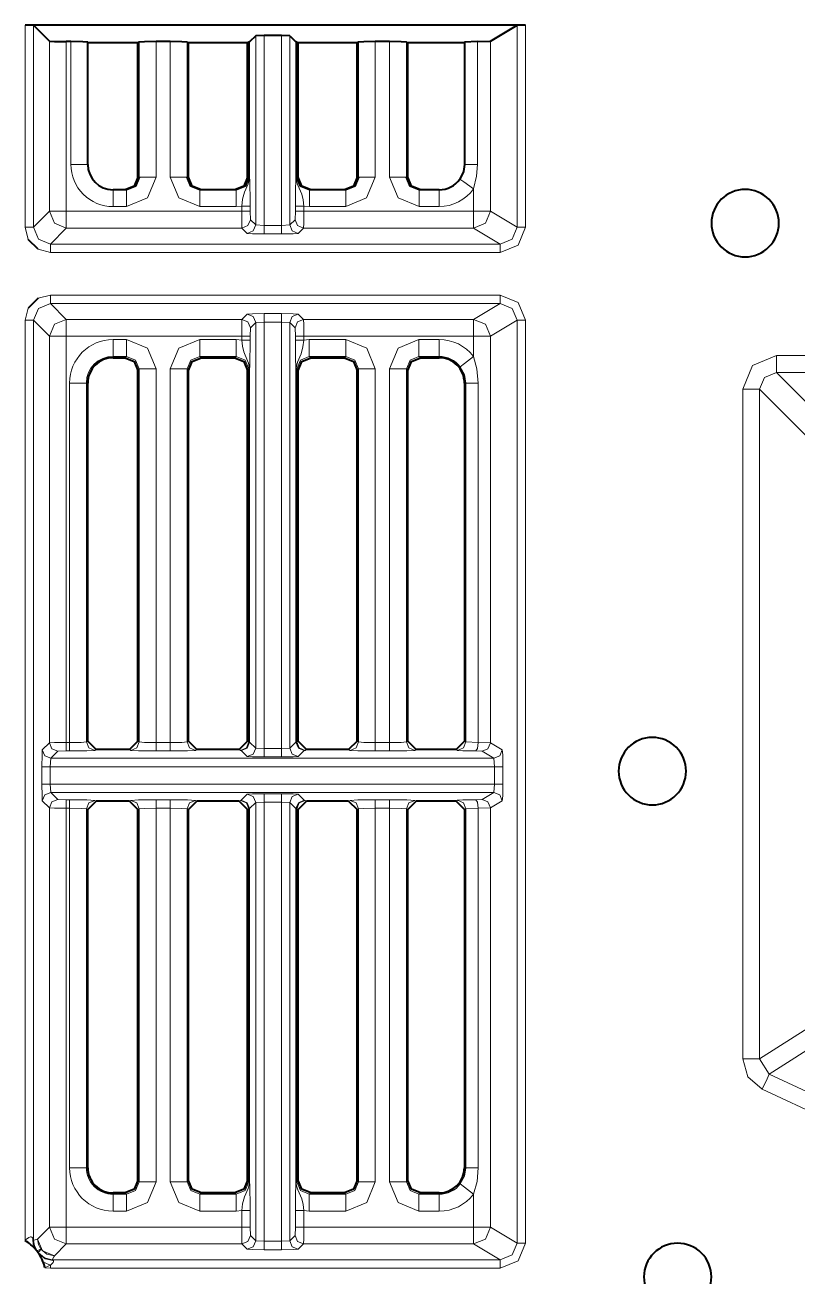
# Model space of a CAD drawing. Header units: millimetres. Extents: x 0 to 2941, y -405 to 1422.
# Drawn here: x 943.9 to 989.7, y 625.7 to 699.9 of the extents above; entities that cross this region are included whole.
import ezdxf

# ---------------------------------------------------------------- set-up
doc = ezdxf.new("R2010")
doc.units = ezdxf.units.MM
doc.layers.add('FINE', color=9, linetype='Continuous')
doc.layers.add('OUTLINE', color=7, linetype='Continuous')

msp = doc.modelspace()

# ---------------------------------------------------------------- linework, layer by layer
at = {"layer": 'FINE', "lineweight": 9}
for p, q in [((943.88, 699.94), (943.88, 687.953)), ((973.544, 687.952), (973.544, 699.94)), ((945.323, 698.984), (945.323, 688.897)), ((946.599, 698.958), (946.599, 691.673)), ((950.646, 698.934), (950.646, 690.922)), ((951.644, 690.922), (951.644, 698.958)), ((952.484, 698.958), (952.484, 690.922)), ((953.483, 690.922), (953.483, 698.934)), ((957.146, 698.934), (957.146, 690.922)), ((957.178, 698.939), (957.178, 690.922)), ((957.194, 690.922), (957.194, 698.942)), ((957.552, 688.082), (957.552, 699.299)), ((958.051, 699.312), (958.051, 688.056)), ((959.077, 688.056), (959.077, 699.312)), ((959.577, 699.299), (959.577, 688.082)), ((959.934, 698.942), (959.934, 690.922)), ((959.951, 690.922), (959.951, 698.939)), ((959.983, 690.922), (959.983, 698.934)), ((964.644, 690.922), (964.644, 698.958)), ((965.484, 698.958), (965.484, 690.922)), ((970.7, 691.673), (970.7, 698.959)), ((971.47, 688.897), (971.47, 698.983)), ((950.646, 690.922), (950.564, 690.922)), ((953.564, 690.922), (953.483, 690.922)), ((957.146, 690.922), (957.064, 690.922)), ((960.064, 690.922), (959.983, 690.922)), ((970.471, 690.229), (970.471, 688.897)), ((949.099, 689.172), (949.892, 689.172)), ((954.237, 689.172), (956.392, 689.172)), ((956.392, 689.172), (956.724, 689.204)), ((956.724, 689.204), (956.724, 688.897)), ((957.224, 688.897), (957.224, 689.204)), ((959.905, 689.204), (959.905, 688.897)), ((960.405, 688.897), (960.405, 689.204)), ((960.405, 689.204), (960.737, 689.172)), ((960.737, 689.172), (962.892, 689.172)), ((967.237, 689.172), (968.429, 689.172)), ((957.236, 688.397), (957.224, 688.897)), ((957.552, 688.082), (957.236, 688.397)), ((959.892, 688.397), (959.577, 688.082)), ((959.905, 688.897), (959.892, 688.397)), ((970.471, 688.897), (960.405, 688.897)), ((943.88, 687.953), (944.068, 687.226)), ((945.379, 686.953), (946.323, 687.897)), ((946.323, 687.897), (956.736, 687.897)), ((956.736, 687.897), (957.052, 687.582)), ((958.051, 688.056), (957.552, 688.082)), ((959.077, 688.056), (958.051, 688.056)), ((959.577, 688.082), (959.077, 688.056)), ((960.077, 687.582), (960.392, 687.897)), ((960.392, 687.897), (970.471, 687.897)), ((944.652, 686.641), (945.379, 686.454)), ((945.379, 686.454), (972.044, 686.454)), ((944.068, 683.155), (943.88, 682.428)), ((972.044, 683.428), (970.471, 682.484)), ((943.88, 682.428), (943.88, 627.848)), ((944.38, 682.428), (945.323, 681.484)), ((944.38, 627.86), (944.38, 682.428)), ((960.392, 682.484), (960.077, 682.799)), ((970.471, 682.484), (960.392, 682.484)), ((971.47, 681.484), (973.044, 682.428)), ((973.044, 682.428), (973.044, 627.702)), ((957.224, 681.484), (957.236, 681.984)), ((957.236, 681.984), (957.552, 682.299)), ((957.552, 682.299), (958.051, 682.325)), ((957.552, 657.058), (957.552, 682.299)), ((958.051, 682.325), (958.051, 657.032)), ((958.051, 682.325), (959.077, 682.325)), ((959.077, 682.325), (959.577, 682.299)), ((959.077, 657.032), (959.077, 682.325)), ((959.577, 682.299), (959.892, 681.984)), ((959.577, 682.299), (959.577, 657.058)), ((959.892, 681.984), (959.905, 681.484)), ((945.323, 681.484), (945.323, 657.373)), ((946.323, 681.484), (956.724, 681.484)), ((946.323, 657.386), (946.323, 681.484)), ((949.897, 681.288), (949.099, 681.288)), ((956.397, 681.288), (954.232, 681.288)), ((956.724, 681.258), (956.397, 681.288)), ((956.724, 681.484), (956.724, 681.258)), ((957.224, 681.258), (957.224, 681.484)), ((959.905, 681.484), (959.905, 681.258)), ((960.405, 681.258), (960.405, 681.484)), ((960.732, 681.288), (960.405, 681.258)), ((962.897, 681.288), (960.732, 681.288)), ((968.429, 681.288), (967.232, 681.288)), ((971.47, 657.373), (971.47, 681.484)), ((954.313, 680.208), (954.232, 680.29)), ((967.313, 680.208), (967.232, 680.29)), ((967.232, 680.29), (968.429, 680.29)), ((968.429, 680.29), (968.429, 680.208)), ((993.423, 680.335), (988.418, 680.335)), ((950.564, 679.459), (950.646, 679.541)), ((950.646, 679.541), (950.646, 657.423)), ((951.644, 657.386), (951.644, 679.541)), ((952.484, 679.541), (952.484, 657.386)), ((957.064, 679.459), (957.146, 679.541)), ((957.146, 679.541), (957.146, 657.423)), ((957.178, 679.541), (957.178, 657.415)), ((957.194, 657.415), (957.194, 679.541)), ((959.934, 679.541), (959.934, 657.415)), ((959.983, 679.541), (960.064, 679.459)), ((963.564, 679.459), (963.646, 679.541)), ((963.646, 679.541), (963.646, 657.423)), ((964.644, 657.386), (964.644, 679.541)), ((965.484, 679.541), (965.484, 657.386)), ((966.483, 679.541), (966.564, 679.459)), ((946.519, 678.709), (946.519, 657.386)), ((947.517, 678.709), (947.599, 678.709)), ((947.517, 657.423), (947.517, 678.709)), ((969.929, 678.709), (970.015, 678.709)), ((970.015, 678.709), (970.015, 657.421)), ((970.742, 657.385), (970.742, 678.709)), ((1010.59, 657.165), (988.418, 679.337)), ((988.418, 679.337), (993.423, 679.337)), ((986.422, 678.339), (986.422, 638.631)), ((987.42, 678.339), (1009.592, 656.167)), ((987.42, 638.631), (987.42, 678.339)), ((945.323, 657.373), (944.903, 656.953)), ((946.519, 657.386), (946.323, 657.386)), ((947.599, 657.464), (947.517, 657.423)), ((950.646, 657.423), (950.564, 657.464)), ((952.484, 657.386), (951.644, 657.386)), ((953.564, 657.464), (953.483, 657.423)), ((957.146, 657.423), (957.064, 657.464)), ((957.178, 657.415), (957.146, 657.423)), ((957.552, 657.058), (957.194, 657.415)), ((959.934, 657.415), (959.577, 657.058)), ((959.983, 657.423), (959.951, 657.415)), ((963.646, 657.423), (963.564, 657.464)), ((965.484, 657.386), (964.644, 657.386)), ((970.015, 657.421), (969.929, 657.464)), ((970.742, 657.385), (970.015, 657.421)), ((971.47, 657.373), (970.742, 657.385)), ((972.17, 656.953), (971.47, 657.373)), ((945.378, 655.953), (945.403, 656.453)), ((945.403, 656.453), (945.823, 656.873)), ((945.403, 656.453), (971.671, 656.453)), ((945.823, 656.873), (946.323, 656.886)), ((946.323, 656.886), (946.519, 656.886)), ((948.016, 656.923), (948.099, 656.964)), ((950.064, 656.964), (950.146, 656.923)), ((951.644, 656.886), (952.484, 656.886)), ((953.982, 656.923), (954.064, 656.964)), ((956.564, 656.964), (956.646, 656.923)), ((956.646, 656.923), (956.694, 656.915)), ((956.694, 656.915), (957.052, 656.558)), ((958.051, 657.032), (957.552, 657.058)), ((959.077, 657.032), (958.051, 657.032)), ((958.051, 656.532), (959.077, 656.532)), ((959.577, 657.058), (959.077, 657.032)), ((960.077, 656.558), (960.434, 656.915)), ((960.434, 656.915), (960.482, 656.923)), ((960.482, 656.923), (960.564, 656.964)), ((963.064, 656.964), (963.146, 656.923)), ((964.644, 656.886), (965.484, 656.886)), ((966.982, 656.923), (967.064, 656.964)), ((969.429, 656.964), (969.515, 656.921)), ((970.606, 656.885), (970.97, 656.873)), ((970.97, 656.873), (971.671, 656.453)), ((971.671, 656.453), (971.713, 655.953)), ((971.713, 655.953), (945.378, 655.953)), ((945.378, 654.927), (945.378, 655.953)), ((971.713, 655.953), (971.713, 654.927)), ((972.213, 654.927), (972.213, 655.953)), ((945.378, 654.927), (971.713, 654.927)), ((945.403, 654.428), (945.378, 654.927)), ((971.713, 654.927), (971.671, 654.428)), ((971.671, 654.428), (945.403, 654.428)), ((945.823, 654.008), (945.403, 654.428)), ((957.052, 654.323), (956.694, 653.966)), ((959.077, 654.348), (958.051, 654.348)), ((960.434, 653.966), (960.077, 654.323)), ((971.671, 654.428), (970.97, 654.007)), ((944.903, 653.928), (945.323, 653.508)), ((945.323, 653.508), (945.323, 628.646)), ((946.323, 653.995), (945.823, 654.008)), ((946.519, 653.995), (946.323, 653.995)), ((946.323, 628.646), (946.323, 653.495)), ((946.323, 653.495), (946.519, 653.495)), ((946.519, 653.495), (946.519, 632.172)), ((948.099, 653.917), (948.016, 653.958)), ((950.146, 653.958), (950.064, 653.917)), ((950.564, 653.417), (950.646, 653.458)), ((950.646, 653.458), (950.646, 631.34)), ((952.484, 653.995), (951.644, 653.995)), ((951.644, 631.34), (951.644, 653.495)), ((951.644, 653.495), (952.484, 653.495)), ((952.484, 653.495), (952.484, 631.34)), ((953.483, 631.34), (953.483, 653.458)), ((953.483, 653.458), (953.564, 653.417)), ((956.646, 653.958), (956.564, 653.917)), ((956.694, 653.966), (956.646, 653.958)), ((957.064, 653.417), (957.146, 653.458)), ((957.146, 653.458), (957.178, 653.466)), ((957.146, 653.458), (957.146, 631.34)), ((957.178, 653.466), (957.178, 631.34)), ((957.194, 653.466), (957.552, 653.823)), ((957.194, 631.34), (957.194, 653.466)), ((957.552, 653.823), (958.051, 653.849)), ((957.552, 627.831), (957.552, 653.823)), ((958.051, 653.849), (959.077, 653.849)), ((959.077, 627.806), (959.077, 653.849)), ((959.077, 653.849), (959.577, 653.823)), ((959.577, 653.823), (959.577, 627.831)), ((959.577, 653.823), (959.934, 653.466)), ((959.934, 653.466), (959.934, 631.34)), ((959.951, 631.34), (959.951, 653.466)), ((959.951, 653.466), (959.983, 653.458)), ((959.983, 653.458), (960.064, 653.417)), ((959.983, 631.34), (959.983, 653.458)), ((960.482, 653.958), (960.434, 653.966)), ((960.564, 653.917), (960.482, 653.958)), ((963.146, 653.958), (963.064, 653.917)), ((963.564, 653.417), (963.646, 653.458)), ((963.646, 653.458), (963.646, 631.34)), ((965.484, 653.995), (964.644, 653.995)), ((964.644, 631.34), (964.644, 653.495)), ((964.644, 653.495), (965.484, 653.495)), ((965.484, 653.495), (965.484, 631.34)), ((966.483, 631.34), (966.483, 653.458)), ((966.483, 653.458), (966.564, 653.417)), ((967.064, 653.917), (966.982, 653.958)), ((969.515, 653.96), (969.429, 653.917)), ((969.929, 653.417), (970.015, 653.46)), ((970.015, 653.46), (970.742, 653.496)), ((970.015, 653.46), (970.015, 632.172)), ((970.97, 654.007), (970.606, 653.996)), ((971.47, 653.508), (972.17, 653.928)), ((1009.592, 652.757), (987.42, 638.631)), ((987.996, 637.727), (1010.168, 651.852)), ((987.996, 637.727), (987.42, 638.631)), ((997.9, 633.109), (987.996, 637.727)), ((987.575, 636.822), (997.478, 632.204)), ((947.599, 632.172), (947.517, 632.172)), ((970.015, 632.172), (969.929, 632.172)), ((950.646, 631.34), (950.564, 631.421)), ((953.564, 631.421), (953.483, 631.34)), ((957.146, 631.34), (957.064, 631.421)), ((960.064, 631.421), (959.983, 631.34)), ((963.646, 631.34), (963.564, 631.421)), ((966.564, 631.421), (966.483, 631.34)), ((949.099, 630.591), (949.099, 630.672)), ((949.897, 630.591), (949.099, 630.591)), ((949.815, 630.672), (949.897, 630.591)), ((954.232, 630.591), (954.313, 630.672)), ((956.397, 630.591), (954.232, 630.591)), ((956.315, 630.672), (956.397, 630.591)), ((960.732, 630.591), (960.813, 630.672)), ((962.897, 630.591), (960.732, 630.591)), ((962.815, 630.672), (962.897, 630.591)), ((949.099, 629.592), (949.897, 629.592)), ((954.232, 629.592), (956.397, 629.592)), ((956.397, 629.592), (956.724, 629.623)), ((957.224, 628.646), (957.224, 629.623)), ((959.905, 629.623), (959.905, 628.646)), ((960.405, 628.646), (960.405, 629.623)), ((960.405, 629.623), (960.732, 629.592)), ((960.732, 629.592), (962.897, 629.592)), ((967.232, 629.592), (968.429, 629.592)), ((945.323, 628.646), (944.617, 627.94)), ((957.236, 628.147), (957.224, 628.646)), ((959.905, 628.646), (959.892, 628.147)), ((945.616, 626.94), (946.323, 627.647)), ((946.323, 627.647), (956.736, 627.647)), ((956.736, 627.647), (957.052, 627.332)), ((957.552, 627.831), (957.236, 628.147)), ((959.077, 627.806), (958.051, 627.806)), ((959.577, 627.831), (959.077, 627.806)), ((959.892, 628.147), (959.577, 627.831)), ((960.077, 627.332), (960.392, 627.647)), ((960.392, 627.647), (970.471, 627.647)), ((970.471, 627.647), (972.044, 626.703)), ((972.044, 626.703), (945.495, 626.703)), ((958.051, 627.306), (959.077, 627.306)), ((945.056, 626.239), (945.379, 626.203)), ((945.379, 626.203), (972.044, 626.203))]:
    msp.add_line(p, q, dxfattribs=at)
for points in [[(945.323, 688.897), (944.38, 687.953), (944.38, 699.928)], [(973.044, 699.928), (973.044, 687.952), (971.47, 688.897)], [(956.724, 688.897), (946.323, 688.897), (946.323, 698.958)], [(963.646, 698.934), (963.646, 690.922), (963.564, 690.922)], [(966.564, 690.922), (966.483, 690.922), (966.483, 698.934)], [(947.599, 691.673), (947.306, 691.673), (946.599, 691.673)], [(970.7, 691.673), (970.145, 691.673), (969.929, 691.673)], [(970.471, 690.229), (970.651, 690.979), (970.7, 691.673)], [(949.892, 689.172), (951.131, 689.685), (951.644, 690.922)], [(950.646, 690.922), (950.956, 690.922), (951.644, 690.922)], [(952.484, 690.922), (953.173, 690.922), (953.483, 690.922)], [(952.484, 690.922), (952.998, 689.685), (954.237, 689.172)], [(957.178, 690.922), (957.176, 690.852), (957.167, 690.766), (957.107, 690.527), (956.887, 690.027), (956.775, 689.613), (956.724, 689.204)], [(957.178, 690.922), (957.156, 690.922), (957.146, 690.922)], [(957.194, 690.922), (957.189, 690.922), (957.178, 690.922)], [(957.224, 689.204), (957.22, 689.799), (957.211, 690.346), (957.198, 690.754), (957.195, 690.862), (957.194, 690.896), (957.194, 690.922)], [(959.934, 690.922), (959.934, 690.91), (959.934, 690.883), (959.933, 690.824), (959.931, 690.776), (959.929, 690.702), (959.914, 690.206), (959.908, 689.735), (959.905, 689.204)], [(959.934, 690.922), (959.939, 690.922), (959.951, 690.922)], [(960.405, 689.204), (960.361, 689.568), (960.283, 689.913), (960.057, 690.434), (960.007, 690.57), (959.979, 690.676), (959.956, 690.821), (959.951, 690.89), (959.951, 690.922)], [(959.951, 690.922), (959.972, 690.922), (959.983, 690.922)], [(962.892, 689.172), (964.131, 689.685), (964.644, 690.922)], [(964.644, 690.922), (963.956, 690.922), (963.646, 690.922)], [(965.484, 690.922), (965.998, 689.685), (967.237, 689.172)], [(965.484, 690.922), (966.173, 690.922), (966.483, 690.922)], [(970.471, 690.229), (969.893, 690.637), (969.654, 690.806)], [(949.099, 690.172), (949.099, 689.88), (949.099, 689.172)], [(949.892, 690.172), (949.892, 689.88), (949.892, 689.172)], [(954.237, 689.172), (954.237, 689.88), (954.237, 690.172)], [(956.392, 689.172), (956.392, 689.88), (956.392, 690.172)], [(960.737, 689.172), (960.737, 689.88), (960.737, 690.172)], [(962.892, 689.172), (962.892, 689.88), (962.892, 690.172)], [(967.237, 689.172), (967.237, 689.88), (967.237, 690.172)], [(968.429, 689.172), (968.429, 689.88), (968.429, 690.172)], [(957.224, 689.204), (957.073, 689.204), (956.724, 689.204)], [(959.905, 689.204), (960.056, 689.204), (960.405, 689.204)], [(945.323, 688.897), (945.616, 688.19), (946.323, 687.897)], [(945.323, 688.897), (945.625, 688.897), (946.323, 688.897)], [(946.323, 687.897), (946.323, 688.199), (946.323, 688.897)], [(957.224, 688.897), (957.073, 688.897), (956.724, 688.897)], [(956.724, 688.897), (956.727, 688.199), (956.736, 687.897)], [(957.236, 688.397), (957.09, 688.044), (956.736, 687.897)], [(959.892, 688.397), (960.039, 688.044), (960.392, 687.897)], [(959.905, 688.897), (960.056, 688.897), (960.405, 688.897)], [(960.392, 687.897), (960.401, 688.199), (960.405, 688.897)], [(970.471, 687.897), (971.177, 688.19), (971.47, 688.897)], [(970.471, 687.897), (970.471, 688.199), (970.471, 688.897)], [(971.47, 688.897), (971.162, 688.897), (970.471, 688.897)], [(943.88, 687.953), (944.229, 687.953), (944.38, 687.953)], [(945.379, 686.953), (944.672, 687.246), (944.38, 687.953)], [(970.471, 687.897), (972.044, 686.953), (945.379, 686.953)], [(957.552, 688.082), (957.405, 687.728), (957.052, 687.582)], [(957.052, 687.582), (957.354, 687.564), (958.051, 687.556)], [(958.051, 688.056), (958.051, 687.707), (958.051, 687.556)], [(958.051, 687.556), (959.077, 687.556), (959.775, 687.564), (960.077, 687.582)], [(959.077, 688.056), (959.077, 687.707), (959.077, 687.556)], [(959.577, 688.082), (959.723, 687.728), (960.077, 687.582)], [(973.044, 687.952), (972.752, 687.246), (972.044, 686.953)], [(972.044, 686.454), (973.105, 686.892), (973.544, 687.952)], [(973.544, 687.952), (973.198, 687.952), (973.044, 687.952)], [(945.379, 686.454), (945.379, 686.802), (945.379, 686.953)], [(972.044, 686.454), (972.044, 686.802), (972.044, 686.953)], [(972.044, 683.927), (945.379, 683.927), (944.652, 683.739)], [(945.379, 683.428), (945.379, 683.578), (945.379, 683.927)], [(972.044, 683.428), (972.044, 683.578), (972.044, 683.927)], [(973.544, 627.702), (973.544, 682.428), (973.105, 683.488), (972.044, 683.927)], [(944.38, 682.428), (944.672, 683.135), (945.379, 683.428)], [(946.323, 682.484), (945.379, 683.428), (972.044, 683.428)], [(972.044, 683.428), (972.752, 683.135), (973.044, 682.428)], [(944.38, 682.428), (944.229, 682.428), (943.88, 682.428)], [(946.323, 682.484), (945.616, 682.191), (945.323, 681.484)], [(957.052, 682.799), (956.736, 682.484), (946.323, 682.484)], [(946.323, 681.484), (946.323, 682.182), (946.323, 682.484)], [(956.736, 682.484), (956.727, 682.182), (956.724, 681.484)], [(957.236, 681.984), (957.09, 682.337), (956.736, 682.484)], [(958.051, 682.824), (957.354, 682.817), (957.052, 682.799)], [(957.552, 682.299), (957.405, 682.653), (957.052, 682.799)], [(958.051, 682.325), (958.051, 682.674), (958.051, 682.824)], [(960.077, 682.799), (959.775, 682.817), (959.077, 682.824), (958.051, 682.824)], [(959.077, 682.325), (959.077, 682.674), (959.077, 682.824)], [(959.577, 682.299), (959.723, 682.653), (960.077, 682.799)], [(959.892, 681.984), (960.039, 682.337), (960.392, 682.484)], [(960.405, 681.484), (960.401, 682.182), (960.392, 682.484)], [(971.47, 681.484), (971.177, 682.19), (970.471, 682.484)], [(970.471, 681.484), (970.471, 682.182), (970.471, 682.484)], [(973.044, 682.428), (973.198, 682.428), (973.544, 682.428)], [(946.323, 681.484), (945.625, 681.484), (945.323, 681.484)], [(949.099, 680.29), (949.099, 680.6), (949.099, 681.288)], [(949.897, 680.29), (949.897, 680.6), (949.897, 681.288)], [(951.644, 679.541), (951.133, 680.777), (949.897, 681.288)], [(954.232, 681.288), (952.996, 680.777), (952.484, 679.541)], [(954.232, 680.29), (954.232, 680.6), (954.232, 681.288)], [(956.397, 680.29), (956.397, 680.6), (956.397, 681.288)], [(957.224, 681.484), (957.073, 681.484), (956.724, 681.484)], [(957.224, 681.258), (957.073, 681.258), (956.724, 681.258)], [(956.724, 681.258), (956.767, 680.894), (956.845, 680.551), (957.069, 680.033), (957.12, 679.896), (957.15, 679.79), (957.173, 679.644), (957.177, 679.574), (957.178, 679.541)], [(957.194, 679.541), (957.194, 679.553), (957.195, 679.581), (957.196, 679.64), (957.198, 679.689), (957.2, 679.763), (957.214, 680.257), (957.221, 680.728), (957.224, 681.258)], [(959.905, 681.484), (960.056, 681.484), (960.405, 681.484)], [(959.905, 681.258), (960.056, 681.258), (960.405, 681.258)], [(959.905, 681.258), (959.908, 680.666), (959.917, 680.118), (959.93, 679.71), (959.934, 679.602), (959.934, 679.568), (959.934, 679.541)], [(959.951, 657.415), (959.951, 679.541), (959.953, 679.611), (959.962, 679.698), (960.022, 679.937), (960.243, 680.437), (960.355, 680.851), (960.405, 681.258)], [(960.405, 681.484), (970.471, 681.484), (970.471, 680.286)], [(960.732, 680.29), (960.732, 680.6), (960.732, 681.288)], [(962.897, 680.29), (962.897, 680.6), (962.897, 681.288)], [(964.644, 679.541), (964.133, 680.777), (962.897, 681.288)], [(967.232, 681.288), (965.996, 680.777), (965.484, 679.541)], [(967.232, 681.288), (967.232, 680.6), (967.232, 680.29)], [(968.429, 681.288), (968.429, 680.6), (968.429, 680.29)], [(970.471, 681.484), (971.162, 681.484), (971.47, 681.484)], [(949.099, 680.208), (949.099, 680.29), (949.897, 680.29), (949.815, 680.208)], [(949.897, 680.29), (950.427, 680.071), (950.646, 679.541)], [(953.483, 679.541), (953.701, 680.071), (954.232, 680.29)], [(954.232, 680.29), (956.397, 680.29), (956.315, 680.208)], [(956.397, 680.29), (956.927, 680.071), (957.146, 679.541)], [(959.983, 679.541), (960.201, 680.071), (960.732, 680.29)], [(960.813, 680.208), (960.732, 680.29), (962.897, 680.29), (962.815, 680.208)], [(962.897, 680.29), (963.428, 680.071), (963.646, 679.541)], [(966.483, 679.541), (966.701, 680.071), (967.232, 680.29)], [(969.68, 679.675), (969.926, 679.865), (970.471, 680.286)], [(970.742, 678.709), (970.671, 679.545), (970.471, 680.286)], [(988.418, 680.335), (987.006, 679.751), (986.422, 678.339)], [(988.418, 680.335), (988.418, 679.649), (988.418, 679.337)], [(951.644, 679.541), (950.956, 679.541), (950.646, 679.541)], [(952.484, 679.541), (953.173, 679.541), (953.483, 679.541)], [(953.483, 657.423), (953.483, 679.541), (953.564, 679.459)], [(957.146, 679.541), (957.156, 679.541), (957.178, 679.541)], [(957.194, 679.541), (957.189, 679.541), (957.178, 679.541)], [(959.934, 679.541), (959.939, 679.541), (959.951, 679.541)], [(959.951, 679.541), (959.972, 679.541), (959.983, 679.541)], [(960.064, 657.464), (959.983, 657.423), (959.983, 679.541)], [(963.646, 679.541), (963.956, 679.541), (964.644, 679.541)], [(965.484, 679.541), (966.173, 679.541), (966.483, 679.541)], [(966.564, 657.464), (966.483, 657.423), (966.483, 679.541)], [(969.68, 679.675), (969.927, 679.221), (970.015, 678.709)], [(947.517, 678.709), (947.207, 678.709), (946.519, 678.709)], [(970.015, 678.709), (970.232, 678.709), (970.742, 678.709)], [(987.42, 678.339), (987.711, 679.046), (988.418, 679.337)], [(986.422, 678.339), (987.108, 678.339), (987.42, 678.339)], [(946.323, 657.386), (945.625, 657.382), (945.323, 657.373)], [(945.323, 657.373), (945.47, 657.02), (945.823, 656.873)], [(946.323, 657.386), (946.323, 657.037), (946.323, 656.886)], [(947.517, 657.423), (947.207, 657.396), (946.519, 657.386)], [(946.519, 657.386), (946.519, 657.037), (946.519, 656.886)], [(947.517, 657.423), (947.664, 657.07), (948.016, 656.923)], [(950.146, 656.923), (950.499, 657.07), (950.646, 657.423)], [(951.644, 657.386), (950.956, 657.396), (950.646, 657.423)], [(951.644, 657.386), (951.644, 657.037), (951.644, 656.886)], [(953.483, 657.423), (953.173, 657.396), (952.484, 657.386)], [(952.484, 657.386), (952.484, 657.037), (952.484, 656.886)], [(953.483, 657.423), (953.629, 657.07), (953.982, 656.923)], [(956.646, 656.923), (956.999, 657.07), (957.146, 657.423)], [(956.694, 656.915), (957.035, 657.063), (957.178, 657.415)], [(956.694, 656.915), (957.048, 657.062), (957.194, 657.415)], [(957.194, 657.415), (957.189, 657.415), (957.178, 657.415)], [(960.434, 656.915), (960.081, 657.062), (959.934, 657.415)], [(959.951, 657.415), (959.939, 657.415), (959.934, 657.415)], [(960.434, 656.915), (960.093, 657.063), (959.951, 657.415)], [(960.482, 656.923), (960.129, 657.07), (959.983, 657.423)], [(963.146, 656.923), (963.499, 657.07), (963.646, 657.423)], [(964.644, 657.386), (963.956, 657.396), (963.646, 657.423)], [(964.644, 656.886), (964.644, 657.037), (964.644, 657.386)], [(966.483, 657.423), (966.173, 657.396), (965.484, 657.386)], [(965.484, 656.886), (965.484, 657.037), (965.484, 657.386)], [(966.982, 656.923), (966.629, 657.07), (966.483, 657.423)], [(970.015, 657.421), (969.868, 657.068), (969.515, 656.921)], [(970.742, 657.385), (970.701, 657.036), (970.606, 656.885)], [(971.47, 657.373), (971.323, 657.02), (970.97, 656.873)], [(944.903, 656.953), (944.885, 656.651), (944.878, 655.953)], [(944.903, 656.953), (945.05, 656.6), (945.403, 656.453)], [(946.519, 656.886), (947.551, 656.897), (948.016, 656.923)], [(950.146, 656.923), (950.612, 656.897), (951.644, 656.886)], [(952.484, 656.886), (953.517, 656.897), (953.982, 656.923)], [(957.052, 656.558), (957.405, 656.704), (957.552, 657.058)], [(957.052, 656.558), (957.354, 656.54), (958.051, 656.532)], [(958.051, 656.532), (958.051, 656.683), (958.051, 657.032)], [(959.077, 656.532), (959.077, 656.683), (959.077, 657.032)], [(959.077, 656.532), (959.775, 656.54), (960.077, 656.558)], [(960.077, 656.558), (959.723, 656.704), (959.577, 657.058)], [(963.146, 656.923), (963.612, 656.897), (964.644, 656.886)], [(965.484, 656.886), (966.517, 656.897), (966.982, 656.923)], [(969.515, 656.921), (969.841, 656.899), (970.606, 656.885)], [(972.17, 656.953), (972.024, 656.6), (971.671, 656.453)], [(972.213, 655.953), (972.2, 656.651), (972.17, 656.953)], [(944.878, 655.953), (945.029, 655.953), (945.378, 655.953)], [(944.878, 655.953), (944.878, 654.927), (944.885, 654.23), (944.903, 653.928)], [(972.213, 655.953), (972.059, 655.953), (971.713, 655.953)], [(944.878, 654.927), (945.029, 654.927), (945.378, 654.927)], [(972.213, 654.927), (972.059, 654.927), (971.713, 654.927)], [(972.17, 653.928), (972.2, 654.23), (972.213, 654.927)], [(944.903, 653.928), (945.05, 654.281), (945.403, 654.428)], [(958.051, 654.348), (957.354, 654.341), (957.052, 654.323)], [(957.552, 653.823), (957.405, 654.177), (957.052, 654.323)], [(958.051, 653.849), (958.051, 654.197), (958.051, 654.348)], [(959.077, 653.849), (959.077, 654.197), (959.077, 654.348)], [(960.077, 654.323), (959.775, 654.341), (959.077, 654.348)], [(959.577, 653.823), (959.723, 654.177), (960.077, 654.323)], [(972.17, 653.928), (972.024, 654.281), (971.671, 654.428)], [(945.323, 653.508), (945.47, 653.861), (945.823, 654.008)], [(945.323, 653.508), (945.625, 653.499), (946.323, 653.495)], [(946.323, 653.495), (946.323, 653.844), (946.323, 653.995)], [(946.519, 653.995), (946.519, 653.844), (946.519, 653.495)], [(948.016, 653.958), (947.551, 653.984), (946.519, 653.995)], [(946.519, 653.495), (947.207, 653.484), (947.517, 653.458)], [(948.016, 653.958), (947.664, 653.811), (947.517, 653.458)], [(947.517, 632.172), (947.517, 653.458), (947.599, 653.417)], [(951.644, 653.995), (950.612, 653.984), (950.146, 653.958)], [(950.646, 653.458), (950.499, 653.811), (950.146, 653.958)], [(950.646, 653.458), (950.956, 653.484), (951.644, 653.495)], [(951.644, 653.495), (951.644, 653.844), (951.644, 653.995)], [(952.484, 653.495), (952.484, 653.844), (952.484, 653.995)], [(954.064, 653.917), (953.982, 653.958), (953.517, 653.984), (952.484, 653.995)], [(952.484, 653.495), (953.173, 653.484), (953.483, 653.458)], [(953.982, 653.958), (953.629, 653.811), (953.483, 653.458)], [(957.146, 653.458), (956.999, 653.811), (956.646, 653.958)], [(957.178, 653.466), (957.035, 653.818), (956.694, 653.966)], [(957.194, 653.466), (957.048, 653.819), (956.694, 653.966)], [(957.178, 653.466), (957.189, 653.466), (957.194, 653.466)], [(958.051, 653.849), (958.051, 627.806), (957.552, 627.831)], [(959.934, 653.466), (960.081, 653.819), (960.434, 653.966)], [(959.934, 653.466), (959.939, 653.466), (959.951, 653.466)], [(959.951, 653.466), (960.093, 653.818), (960.434, 653.966)], [(959.983, 653.458), (960.129, 653.811), (960.482, 653.958)], [(964.644, 653.995), (963.612, 653.984), (963.146, 653.958)], [(963.646, 653.458), (963.499, 653.811), (963.146, 653.958)], [(963.646, 653.458), (963.956, 653.484), (964.644, 653.495)], [(964.644, 653.495), (964.644, 653.844), (964.644, 653.995)], [(965.484, 653.495), (965.484, 653.844), (965.484, 653.995)], [(966.982, 653.958), (966.517, 653.984), (965.484, 653.995)], [(965.484, 653.495), (966.173, 653.484), (966.483, 653.458)], [(966.483, 653.458), (966.629, 653.811), (966.982, 653.958)], [(970.606, 653.996), (969.841, 653.982), (969.515, 653.96)], [(970.015, 653.46), (969.868, 653.813), (969.515, 653.96)], [(970.742, 653.496), (970.701, 653.845), (970.606, 653.996)], [(970.742, 632.172), (970.742, 653.496), (971.47, 653.508)], [(971.47, 653.508), (971.323, 653.861), (970.97, 654.007)], [(973.044, 627.702), (971.47, 628.646), (971.47, 653.508)], [(986.422, 638.631), (987.108, 638.631), (987.42, 638.631)], [(986.422, 638.631), (986.734, 637.559), (987.575, 636.822)], [(987.575, 636.822), (987.865, 637.444), (987.996, 637.727)], [(947.517, 632.172), (947.207, 632.172), (946.519, 632.172)], [(970.015, 632.172), (969.931, 631.669), (969.68, 631.205)], [(970.015, 632.172), (970.232, 632.172), (970.742, 632.172)], [(970.471, 630.595), (970.674, 631.352), (970.742, 632.172)], [(950.646, 631.34), (950.427, 630.809), (949.897, 630.591)], [(949.897, 629.592), (951.133, 630.104), (951.644, 631.34)], [(951.644, 631.34), (950.956, 631.34), (950.646, 631.34)], [(952.484, 631.34), (953.173, 631.34), (953.483, 631.34)], [(952.484, 631.34), (952.996, 630.104), (954.232, 629.592)], [(954.232, 630.591), (953.701, 630.809), (953.483, 631.34)], [(957.146, 631.34), (956.927, 630.809), (956.397, 630.591)], [(957.178, 631.34), (957.176, 631.269), (957.167, 631.183), (957.107, 630.943), (956.885, 630.444), (956.774, 630.03), (956.724, 629.623)], [(957.146, 631.34), (957.156, 631.34), (957.178, 631.34)], [(957.194, 631.34), (957.189, 631.34), (957.178, 631.34)], [(957.224, 629.623), (957.22, 630.215), (957.211, 630.763), (957.198, 631.171), (957.195, 631.279), (957.194, 631.313), (957.194, 631.34)], [(959.934, 631.34), (959.934, 631.327), (959.934, 631.3), (959.933, 631.241), (959.931, 631.192), (959.929, 631.117), (959.914, 630.624), (959.908, 630.153), (959.905, 629.623)], [(959.934, 631.34), (959.939, 631.34), (959.951, 631.34)], [(960.405, 629.623), (960.362, 629.987), (960.284, 630.33), (960.059, 630.848), (960.008, 630.985), (959.979, 631.092), (959.956, 631.237), (959.951, 631.307), (959.951, 631.34)], [(959.951, 631.34), (959.972, 631.34), (959.983, 631.34)], [(960.732, 630.591), (960.201, 630.809), (959.983, 631.34)], [(963.646, 631.34), (963.428, 630.809), (962.897, 630.591)], [(962.897, 629.592), (964.133, 630.104), (964.644, 631.34)], [(963.646, 631.34), (963.956, 631.34), (964.644, 631.34)], [(965.484, 631.34), (966.173, 631.34), (966.483, 631.34)], [(965.484, 631.34), (965.996, 630.104), (967.232, 629.592)], [(967.232, 630.591), (966.701, 630.809), (966.483, 631.34)], [(969.68, 631.205), (969.926, 631.016), (970.471, 630.595)], [(949.099, 629.592), (949.099, 630.281), (949.099, 630.591)], [(949.897, 629.592), (949.897, 630.281), (949.897, 630.591)], [(954.232, 629.592), (954.232, 630.281), (954.232, 630.591)], [(956.397, 629.592), (956.397, 630.281), (956.397, 630.591)], [(970.471, 630.595), (970.471, 628.646), (960.405, 628.646)], [(960.732, 629.592), (960.732, 630.281), (960.732, 630.591)], [(962.897, 629.592), (962.897, 630.281), (962.897, 630.591)], [(968.429, 630.672), (968.429, 630.591), (967.232, 630.591), (967.313, 630.672)], [(967.232, 629.592), (967.232, 630.281), (967.232, 630.591)], [(968.429, 630.591), (968.429, 630.281), (968.429, 629.592)], [(956.724, 629.623), (956.724, 628.646), (946.323, 628.646)], [(957.224, 629.623), (957.073, 629.623), (956.724, 629.623)], [(959.905, 629.623), (960.056, 629.623), (960.405, 629.623)], [(945.323, 628.646), (945.625, 628.646), (946.323, 628.646)], [(945.323, 628.646), (945.616, 627.94), (946.323, 627.647)], [(946.323, 627.647), (946.323, 627.949), (946.323, 628.646)], [(957.224, 628.646), (957.073, 628.646), (956.724, 628.646)], [(956.724, 628.646), (956.727, 627.949), (956.736, 627.647)], [(959.905, 628.646), (960.056, 628.646), (960.405, 628.646)], [(960.392, 627.647), (960.401, 627.949), (960.405, 628.646)], [(971.47, 628.646), (971.162, 628.646), (970.471, 628.646)], [(970.471, 627.647), (971.177, 627.94), (971.47, 628.646)], [(970.471, 627.647), (970.471, 627.949), (970.471, 628.646)], [(944.348, 627.955), (944.323, 628.014), (944.286, 628.054), (944.236, 628.072), (944.193, 628.071), (944.107, 628.038), (944.075, 628.019), (943.934, 627.904), (943.888, 627.857), (943.88, 627.848)], [(944.38, 627.86), (944.376, 627.868), (944.365, 627.9), (944.348, 627.955)], [(944.522, 627.308), (944.369, 627.607), (944.348, 627.955)], [(944.617, 627.94), (944.42, 627.873), (944.38, 627.86)], [(944.593, 627.242), (944.435, 627.533), (944.38, 627.86)], [(944.817, 627.34), (944.668, 627.624), (944.617, 627.94)], [(945.616, 626.94), (944.91, 627.233), (944.617, 627.94)], [(957.236, 628.147), (957.09, 627.793), (956.736, 627.647)], [(957.552, 627.831), (957.405, 627.478), (957.052, 627.332)], [(958.051, 627.806), (958.051, 627.457), (958.051, 627.306)], [(959.077, 627.806), (959.077, 627.457), (959.077, 627.306)], [(959.577, 627.831), (959.723, 627.478), (960.077, 627.332)], [(959.892, 628.147), (960.039, 627.793), (960.392, 627.647)], [(973.044, 627.702), (972.752, 626.995), (972.044, 626.703)], [(972.044, 626.203), (973.105, 626.642), (973.544, 627.702)], [(973.544, 627.702), (973.198, 627.702), (973.044, 627.702)], [(944.522, 627.308), (944.548, 627.282), (944.593, 627.242)], [(944.593, 627.242), (944.762, 627.317), (944.817, 627.34)], [(944.817, 627.34), (944.786, 627.293), (944.724, 627.201), (944.676, 627.13)], [(944.676, 627.13), (945.033, 626.816), (945.495, 626.703)], [(944.676, 627.13), (944.699, 627.077), (944.708, 627.06)], [(945.544, 626.672), (945.065, 626.757), (944.708, 627.06)], [(944.817, 627.34), (945.169, 627.046), (945.616, 626.94)], [(945.379, 626.398), (945.489, 626.489), (945.539, 626.543), (945.571, 626.597), (945.573, 626.606), (945.572, 626.641), (945.551, 626.667), (945.544, 626.672)], [(945.495, 626.703), (945.587, 626.882), (945.616, 626.94)], [(945.544, 626.672), (945.531, 626.679), (945.501, 626.697), (945.495, 626.703)], [(957.052, 627.332), (957.354, 627.314), (958.051, 627.306)], [(959.077, 627.306), (959.775, 627.314), (960.077, 627.332)], [(972.044, 626.203), (972.044, 626.552), (972.044, 626.703)], [(945.379, 626.398), (945.153, 626.497), (944.94, 626.614)], [(945.056, 626.239), (945.063, 626.242), (945.379, 626.398)], [(945.379, 626.203), (945.379, 626.303), (945.379, 626.398)]]:
    msp.add_lwpolyline(points, dxfattribs=at)
for points in [[(946.598, 691.673, 0.414234), (949.099, 689.173)], [(968.429, 689.173, 0.243467), (970.471, 690.229)], [(949.099, 681.288, 0.414204), (946.519, 678.709)], [(970.471, 680.286, 0.232275), (968.429, 681.288)], [(949.099, 680.29, 0.414182), (947.517, 678.709)], [(969.68, 679.676, 0.232385), (968.429, 680.29)], [(946.519, 632.172, 0.414204), (949.099, 629.592)], [(947.517, 632.172, 0.414245), (949.099, 630.591)], [(968.429, 630.591, 0.232249), (969.68, 631.205)], [(968.429, 629.592, 0.232236), (970.471, 630.595)]]:
    msp.add_lwpolyline(points, format="xyb", dxfattribs=at)
at = {"layer": 'OUTLINE', "lineweight": 40}
for p, q in [((944.38, 699.928), (943.88, 699.94)), ((973.544, 699.94), (943.88, 699.94)), ((944.38, 699.928), (945.323, 698.984)), ((971.47, 698.983), (973.044, 699.928)), ((973.544, 699.94), (973.044, 699.928)), ((946.599, 698.958), (946.323, 698.958)), ((947.599, 691.673), (947.599, 698.932)), ((950.564, 698.893), (947.599, 698.893)), ((950.646, 698.934), (950.564, 698.893)), ((950.564, 690.922), (950.564, 698.893)), ((952.484, 698.958), (951.644, 698.958)), ((953.483, 698.934), (953.564, 698.893)), ((957.064, 698.893), (953.564, 698.893)), ((953.564, 690.922), (953.564, 698.893)), ((957.146, 698.934), (957.064, 698.893)), ((957.064, 690.922), (957.064, 698.893)), ((957.178, 698.939), (957.146, 698.934)), ((957.178, 698.939), (957.194, 698.942)), ((957.552, 699.299), (957.194, 698.942)), ((958.051, 699.312), (957.552, 699.299)), ((959.077, 699.312), (958.051, 699.312)), ((959.577, 699.299), (959.077, 699.312)), ((959.577, 699.299), (959.934, 698.942)), ((959.934, 698.942), (959.951, 698.939)), ((959.983, 698.934), (959.951, 698.939)), ((959.983, 698.934), (960.064, 698.893)), ((963.564, 698.893), (960.064, 698.893)), ((960.064, 690.922), (960.064, 698.893)), ((963.646, 698.934), (963.564, 698.893)), ((963.564, 690.922), (963.564, 698.893)), ((965.484, 698.958), (964.644, 698.958)), ((966.483, 698.934), (966.564, 698.893)), ((969.929, 698.893), (966.564, 698.893)), ((966.564, 690.922), (966.564, 698.893)), ((970.7, 698.959), (969.929, 698.934)), ((969.929, 698.934), (969.929, 691.673)), ((970.7, 698.959), (971.47, 698.983)), ((949.892, 690.172), (949.099, 690.172)), ((956.392, 690.172), (954.237, 690.172)), ((962.892, 690.172), (960.737, 690.172)), ((968.429, 690.172), (967.237, 690.172)), ((944.652, 686.641), (944.068, 687.226)), ((944.652, 683.739), (944.068, 683.155)), ((954.313, 680.208), (956.315, 680.208)), ((967.313, 680.208), (968.429, 680.208)), ((950.564, 657.464), (950.564, 679.459)), ((953.564, 657.464), (953.564, 679.459)), ((957.064, 657.464), (957.064, 679.459)), ((963.564, 657.464), (963.564, 679.459)), ((966.564, 657.464), (966.564, 679.459)), ((947.599, 657.464), (947.599, 678.709)), ((969.929, 678.709), (969.929, 657.464)), ((948.099, 656.964), (947.599, 657.464)), ((950.564, 657.464), (950.064, 656.964)), ((954.064, 656.964), (953.564, 657.464)), ((957.064, 657.464), (956.564, 656.964)), ((963.564, 657.464), (963.064, 656.964)), ((967.064, 656.964), (966.564, 657.464)), ((969.929, 657.464), (969.429, 656.964)), ((950.064, 656.964), (948.099, 656.964)), ((956.564, 656.964), (954.064, 656.964)), ((969.429, 656.964), (967.064, 656.964)), ((950.064, 653.917), (948.099, 653.917)), ((950.064, 653.917), (950.564, 653.417)), ((950.564, 631.421), (950.564, 653.417)), ((953.564, 653.417), (954.064, 653.917)), ((953.564, 631.421), (953.564, 653.417)), ((956.564, 653.917), (954.064, 653.917)), ((956.564, 653.917), (957.064, 653.417)), ((957.064, 631.421), (957.064, 653.417)), ((960.064, 653.417), (960.564, 653.917)), ((960.064, 631.421), (960.064, 653.417)), ((963.064, 653.917), (960.564, 653.917)), ((963.064, 653.917), (963.564, 653.417)), ((963.564, 631.421), (963.564, 653.417)), ((966.564, 653.417), (967.064, 653.917)), ((966.564, 631.421), (966.564, 653.417)), ((969.429, 653.917), (967.064, 653.917)), ((969.429, 653.917), (969.929, 653.417)), ((969.929, 653.417), (969.929, 632.172)), ((949.815, 630.672), (949.099, 630.672)), ((962.815, 630.672), (960.813, 630.672)), ((968.429, 630.672), (967.313, 630.672))]:
    msp.add_line(p, q, dxfattribs=at)
for points in [[(945.323, 698.984), (945.625, 698.966), (946.323, 698.958)], [(947.599, 698.932), (947.306, 698.951), (946.599, 698.958)], [(951.644, 698.958), (950.956, 698.951), (950.646, 698.934)], [(953.483, 698.934), (953.173, 698.951), (952.484, 698.958)], [(964.644, 698.958), (963.956, 698.951), (963.646, 698.934)], [(966.483, 698.934), (966.173, 698.951), (965.484, 698.958)], [(969.929, 691.673), (969.87, 691.256), (969.654, 690.806)], [(950.564, 690.922), (950.344, 690.392), (949.813, 690.172)], [(950.646, 690.922), (950.425, 690.392), (949.892, 690.172)], [(954.237, 690.172), (953.704, 690.392), (953.483, 690.922)], [(954.315, 690.172), (953.784, 690.392), (953.564, 690.922)], [(957.064, 690.922), (956.844, 690.392), (956.313, 690.172)], [(957.146, 690.922), (956.925, 690.392), (956.392, 690.172)], [(960.737, 690.172), (960.204, 690.392), (959.983, 690.922)], [(960.815, 690.172), (960.284, 690.392), (960.064, 690.922)], [(963.564, 690.922), (963.344, 690.392), (962.813, 690.172)], [(963.646, 690.922), (963.425, 690.392), (962.892, 690.172)], [(967.237, 690.172), (966.704, 690.392), (966.483, 690.922)], [(967.315, 690.172), (966.784, 690.392), (966.564, 690.922)], [(949.099, 680.208), (949.815, 680.208), (950.345, 679.989), (950.564, 679.459)], [(953.564, 679.459), (953.784, 679.989), (954.313, 680.208)], [(956.315, 680.208), (956.845, 679.989), (957.064, 679.459)], [(960.064, 657.464), (960.064, 679.459), (960.284, 679.989), (960.813, 680.208)], [(960.813, 680.208), (962.815, 680.208), (963.345, 679.989), (963.564, 679.459)], [(966.564, 679.459), (966.784, 679.989), (967.313, 680.208)], [(963.064, 656.964), (960.564, 656.964), (960.064, 657.464)], [(947.599, 632.172), (947.599, 653.417), (948.099, 653.917)], [(950.564, 631.421), (950.345, 630.892), (949.815, 630.672)], [(956.315, 630.672), (954.313, 630.672), (953.784, 630.892), (953.564, 631.421)], [(957.064, 631.421), (956.845, 630.892), (956.315, 630.672)], [(960.813, 630.672), (960.284, 630.892), (960.064, 631.421)], [(963.564, 631.421), (963.345, 630.892), (962.815, 630.672)], [(967.313, 630.672), (966.784, 630.892), (966.564, 631.421)]]:
    msp.add_lwpolyline(points, dxfattribs=at)
for points in [[(947.599, 691.673, 0.41418), (949.099, 690.172)], [(968.429, 690.172, 0.243511), (969.654, 690.806)], [(949.099, 680.209, 0.414214), (947.599, 678.709)], [(969.929, 678.709, 0.41423), (968.429, 680.209)], [(947.599, 632.172, 0.414214), (949.099, 630.672)], [(968.429, 630.672, 0.414197), (969.929, 632.172)], [(944.522, 627.308, 0.084517), (943.88, 627.848)], [(944.708, 627.06, 0.030853), (944.522, 627.308)], [(944.94, 626.614, 0.050443), (944.708, 627.06)], [(945.056, 626.239, 0.039361), (944.94, 626.614)]]:
    msp.add_lwpolyline(points, format="xyb", dxfattribs=at)
for points in [[(984.567, 688.191, 0.414214), (986.567, 686.191, 0.414226), (988.567, 688.191, 0.414226), (986.567, 690.19, 0.414188)], [(979.067, 655.69, 0.414226), (981.067, 653.69, 0.414226), (983.067, 655.69, 0.414226), (981.067, 657.69, 0.414176)], [(984.567, 625.69, 0.414239), (982.567, 627.69, 0.414188), (980.567, 625.69, 0.414214), (982.567, 623.69, 0.414214)]]:
    msp.add_lwpolyline(points, format="xyb", close=True, dxfattribs=at)

doc.saveas('drawing.dxf')
